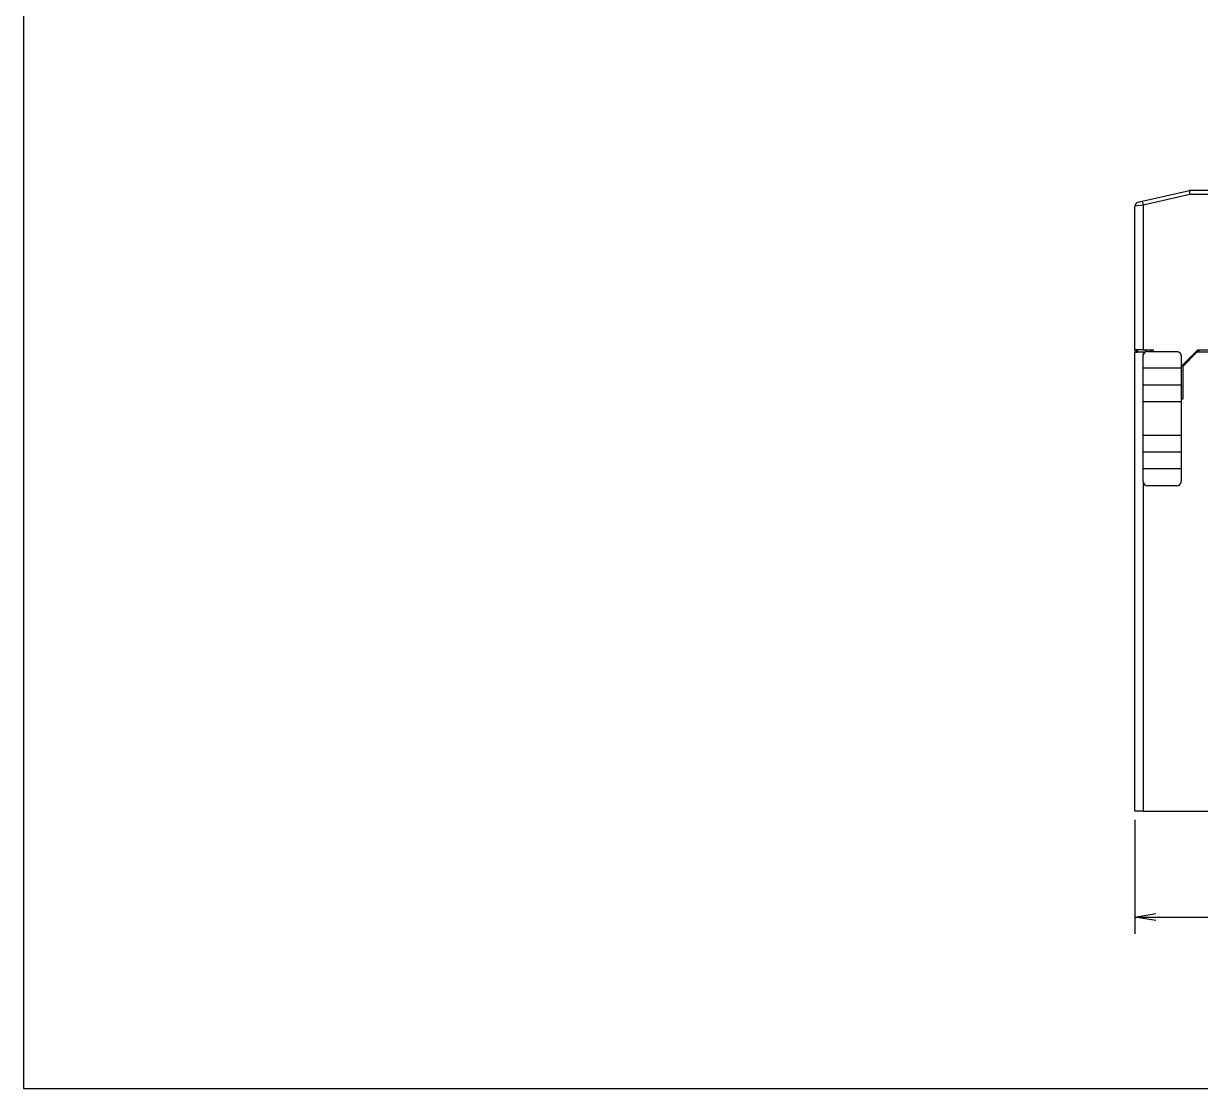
# Model space of a CAD drawing. Header units: millimetres. Extents: x -945625 to 316, y 6 to 533140.
# Drawn here: x -945625.3 to -945485.1, y 532277.5 to 532404.4 of the extents above; entities that cross this region are included whole.
import ezdxf

# ---------------------------------------------------------------- set-up
doc = ezdxf.new("R2010")
doc.units = ezdxf.units.MM
doc.header["$LTSCALE"] = 4

msp = doc.modelspace()

# ---------------------------------------------------------------- linework, layer by layer
at = {"ltscale": 0.5}
for p, q in [((-945625.31, 532574.48), (-945625.31, 532277.48)), ((-945625.31, 532277.48), (-945205.31, 532277.48))]:
    msp.add_line(p, q, dxfattribs=at)
at = {"color": 7, "linetype": 'Continuous'}
for p, q in [((-945492, 532383.21), (-945486.38, 532384.51)), ((-945486.33, 532384.01), (-945491.88, 532382.73)), ((-945463.18, 532384.51), (-945486.38, 532384.51)), ((-945455.38, 532384.01), (-945486.33, 532384.01)), ((-945491.88, 532382.73), (-945492.88, 532382.61)), ((-945492.88, 532365.51), (-945492.88, 532382.61)), ((-945492.5, 532383.1), (-945492, 532383.21)), ((-945492, 532383.21), (-945491.88, 532382.73)), ((-945491.88, 532382.73), (-945491.88, 532365.51)), ((-945492.88, 532365.51), (-945492.88, 532365.21)), ((-945491.88, 532365.51), (-945492.88, 532365.51)), ((-945492.68, 532365.51), (-945492.68, 532365.21)), ((-945492.58, 532365.51), (-945492.58, 532365.21)), ((-945491.88, 532365.51), (-945490.68, 532365.51)), ((-945491.58, 532365.27), (-945491.58, 532365.51)), ((-945490.88, 532365.31), (-945490.88, 532365.51)), ((-945490.68, 532365.51), (-945490.68, 532365.31)), ((-945487.38, 532363.51), (-945485.38, 532365.51)), ((-945485.48, 532365.21), (-945485.18, 532365.51)), ((-945485.38, 532365.51), (-945455.38, 532365.51)), ((-945492.88, 532365.21), (-945492.58, 532365.21)), ((-945492.88, 532310.51), (-945492.88, 532365.21)), ((-945491.88, 532365.21), (-945492.88, 532365.21)), ((-945491.88, 532365.21), (-945491.88, 532364.81)), ((-945491.68, 532365.21), (-945491.88, 532365.21)), ((-945491.88, 532363.31), (-945491.88, 532364.81)), ((-945491.38, 532365.31), (-945487.88, 532365.31)), ((-945487.38, 532364.81), (-945487.38, 532363.31)), ((-945485.48, 532365.21), (-945487.18, 532363.51)), ((-945352.38, 532365.21), (-945485.48, 532365.21)), ((-945491.88, 532361.31), (-945491.88, 532363.31)), ((-945487.38, 532363.31), (-945491.88, 532363.31)), ((-945487.38, 532363.31), (-945487.38, 532361.31)), ((-945487.18, 532363.51), (-945487.18, 532359.61)), ((-945487.38, 532361.31), (-945491.88, 532361.31)), ((-945491.88, 532359.31), (-945491.88, 532361.31)), ((-945487.38, 532361.31), (-945487.38, 532359.31)), ((-945487.38, 532359.31), (-945491.88, 532359.31)), ((-945491.88, 532355.31), (-945491.88, 532359.31)), ((-945487.18, 532359.61), (-945487.38, 532359.61)), ((-945487.38, 532359.31), (-945487.38, 532355.31)), ((-945487.38, 532355.31), (-945491.88, 532355.31)), ((-945491.88, 532353.31), (-945491.88, 532355.31)), ((-945487.38, 532355.31), (-945487.38, 532353.31)), ((-945487.38, 532353.31), (-945491.88, 532353.31)), ((-945491.88, 532351.31), (-945491.88, 532353.31)), ((-945487.38, 532353.31), (-945487.38, 532351.31)), ((-945491.88, 532349.81), (-945491.88, 532351.31)), ((-945487.38, 532351.31), (-945491.88, 532351.31)), ((-945487.38, 532351.31), (-945487.38, 532349.81)), ((-945491.88, 532349.81), (-945491.88, 532310.51)), ((-945487.88, 532349.31), (-945491.38, 532349.31)), ((-945491.88, 532310.51), (-945492.88, 532310.51)), ((-945492.88, 532309.51), (-945492.88, 532295.91)), ((-945491.88, 532310.51), (-945468.88, 532310.51)), ((-945492.88, 532297.91), (-945490.38, 532298.33)), ((-945492.88, 532297.91), (-945417.88, 532297.91)), ((-945490.38, 532297.5), (-945492.88, 532297.91)), ((-945492.88, 532297.91), (-945490.38, 532297.91))]:
    msp.add_line(p, q, dxfattribs=at)
for points in [[(-945486.38, 532384.51), (-945486.38, 532384.51), (-945486.39, 532384.5), (-945486.39, 532384.5), (-945486.39, 532384.5), (-945486.39, 532384.5), (-945486.39, 532384.49), (-945486.39, 532384.49), (-945486.39, 532384.49), (-945486.39, 532384.49), (-945486.39, 532384.48), (-945486.39, 532384.48), (-945486.39, 532384.48), (-945486.39, 532384.48), (-945486.39, 532384.47), (-945486.39, 532384.47), (-945486.39, 532384.47), (-945486.39, 532384.47), (-945486.39, 532384.46), (-945486.39, 532384.46), (-945486.39, 532384.46), (-945486.39, 532384.46), (-945486.39, 532384.45), (-945486.39, 532384.45), (-945486.39, 532384.45), (-945486.39, 532384.45), (-945486.39, 532384.44), (-945486.39, 532384.44), (-945486.39, 532384.44), (-945486.39, 532384.43), (-945486.39, 532384.43), (-945486.39, 532384.43), (-945486.39, 532384.43), (-945486.39, 532384.42), (-945486.39, 532384.42), (-945486.39, 532384.42), (-945486.39, 532384.41), (-945486.39, 532384.41), (-945486.39, 532384.41), (-945486.39, 532384.41), (-945486.39, 532384.41), (-945486.39, 532384.4), (-945486.39, 532384.4), (-945486.38, 532384.4), (-945486.38, 532384.39), (-945486.38, 532384.39), (-945486.38, 532384.39), (-945486.38, 532384.39), (-945486.38, 532384.38), (-945486.38, 532384.38), (-945486.38, 532384.38), (-945486.38, 532384.37), (-945486.38, 532384.37), (-945486.38, 532384.37), (-945486.38, 532384.36), (-945486.38, 532384.36), (-945486.38, 532384.36), (-945486.38, 532384.36), (-945486.38, 532384.35), (-945486.38, 532384.35), (-945486.38, 532384.35), (-945486.38, 532384.34), (-945486.38, 532384.34), (-945486.38, 532384.34), (-945486.38, 532384.33), (-945486.38, 532384.33), (-945486.37, 532384.33), (-945486.37, 532384.33), (-945486.37, 532384.32), (-945486.37, 532384.32), (-945486.37, 532384.32), (-945486.37, 532384.31), (-945486.37, 532384.31), (-945486.37, 532384.31), (-945486.37, 532384.3), (-945486.37, 532384.3), (-945486.37, 532384.3), (-945486.37, 532384.29), (-945486.37, 532384.29), (-945486.37, 532384.29), (-945486.37, 532384.28), (-945486.37, 532384.28), (-945486.37, 532384.28), (-945486.37, 532384.27), (-945486.37, 532384.27), (-945486.37, 532384.27), (-945486.36, 532384.26), (-945486.36, 532384.26), (-945486.36, 532384.26), (-945486.36, 532384.25), (-945486.36, 532384.25), (-945486.36, 532384.24), (-945486.36, 532384.24), (-945486.36, 532384.24), (-945486.36, 532384.23), (-945486.36, 532384.23), (-945486.36, 532384.23), (-945486.36, 532384.22), (-945486.36, 532384.22), (-945486.36, 532384.22), (-945486.36, 532384.21), (-945486.36, 532384.21), (-945486.36, 532384.2), (-945486.36, 532384.2), (-945486.36, 532384.2), (-945486.36, 532384.19), (-945486.35, 532384.19), (-945486.35, 532384.18), (-945486.35, 532384.18), (-945486.35, 532384.18), (-945486.35, 532384.17), (-945486.35, 532384.17), (-945486.35, 532384.17), (-945486.35, 532384.16), (-945486.35, 532384.16), (-945486.35, 532384.15), (-945486.35, 532384.15), (-945486.35, 532384.15), (-945486.35, 532384.14), (-945486.35, 532384.14), (-945486.35, 532384.13), (-945486.35, 532384.13), (-945486.35, 532384.13), (-945486.35, 532384.12), (-945486.35, 532384.12), (-945486.34, 532384.11), (-945486.34, 532384.11), (-945486.34, 532384.11), (-945486.34, 532384.1), (-945486.34, 532384.1), (-945486.34, 532384.09), (-945486.34, 532384.09), (-945486.34, 532384.09), (-945486.34, 532384.08), (-945486.34, 532384.08), (-945486.34, 532384.07), (-945486.34, 532384.07), (-945486.34, 532384.07), (-945486.34, 532384.06), (-945486.34, 532384.06), (-945486.34, 532384.05), (-945486.33, 532384.05), (-945486.33, 532384.05), (-945486.33, 532384.04), (-945486.33, 532384.04), (-945486.33, 532384.03), (-945486.33, 532384.03), (-945486.33, 532384.03), (-945486.33, 532384.02), (-945486.33, 532384.02), (-945486.33, 532384.01), (-945486.33, 532384.01)], [(-945487.88, 532365.31), (-945487.88, 532365.31), (-945487.88, 532365.31), (-945487.87, 532365.31), (-945487.87, 532365.31), (-945487.86, 532365.31), (-945487.86, 532365.31), (-945487.85, 532365.31), (-945487.85, 532365.31), (-945487.85, 532365.31), (-945487.84, 532365.31), (-945487.84, 532365.31), (-945487.83, 532365.31), (-945487.83, 532365.31), (-945487.83, 532365.31), (-945487.82, 532365.3), (-945487.82, 532365.3), (-945487.81, 532365.3), (-945487.81, 532365.3), (-945487.8, 532365.3), (-945487.8, 532365.3), (-945487.8, 532365.3), (-945487.79, 532365.3), (-945487.79, 532365.3), (-945487.78, 532365.3), (-945487.78, 532365.3), (-945487.78, 532365.3), (-945487.77, 532365.3), (-945487.77, 532365.3), (-945487.76, 532365.29), (-945487.76, 532365.29), (-945487.76, 532365.29), (-945487.75, 532365.29), (-945487.75, 532365.29), (-945487.74, 532365.29), (-945487.74, 532365.29), (-945487.74, 532365.29), (-945487.73, 532365.29), (-945487.73, 532365.28), (-945487.72, 532365.28), (-945487.72, 532365.28), (-945487.72, 532365.28), (-945487.71, 532365.28), (-945487.71, 532365.28), (-945487.71, 532365.28), (-945487.7, 532365.27), (-945487.7, 532365.27), (-945487.69, 532365.27), (-945487.69, 532365.27), (-945487.69, 532365.27), (-945487.68, 532365.27), (-945487.68, 532365.26), (-945487.68, 532365.26), (-945487.67, 532365.26), (-945487.67, 532365.26), (-945487.66, 532365.26), (-945487.66, 532365.26), (-945487.66, 532365.25), (-945487.65, 532365.25), (-945487.65, 532365.25), (-945487.65, 532365.25), (-945487.64, 532365.25), (-945487.64, 532365.24), (-945487.64, 532365.24), (-945487.63, 532365.24), (-945487.63, 532365.24), (-945487.62, 532365.24), (-945487.62, 532365.23), (-945487.62, 532365.23), (-945487.61, 532365.23), (-945487.61, 532365.23), (-945487.61, 532365.23), (-945487.6, 532365.22), (-945487.6, 532365.22), (-945487.6, 532365.22), (-945487.59, 532365.22), (-945487.59, 532365.21), (-945487.59, 532365.21), (-945487.58, 532365.21), (-945487.58, 532365.21), (-945487.58, 532365.2), (-945487.57, 532365.2), (-945487.57, 532365.2), (-945487.57, 532365.2), (-945487.56, 532365.19), (-945487.56, 532365.19), (-945487.56, 532365.19), (-945487.56, 532365.19), (-945487.55, 532365.18), (-945487.55, 532365.18), (-945487.55, 532365.18), (-945487.54, 532365.17), (-945487.54, 532365.17), (-945487.54, 532365.17), (-945487.53, 532365.17), (-945487.53, 532365.16), (-945487.53, 532365.16), (-945487.53, 532365.16), (-945487.52, 532365.15), (-945487.52, 532365.15), (-945487.52, 532365.15), (-945487.51, 532365.14), (-945487.51, 532365.14), (-945487.51, 532365.14), (-945487.51, 532365.14), (-945487.5, 532365.13), (-945487.5, 532365.13), (-945487.5, 532365.13), (-945487.5, 532365.12), (-945487.49, 532365.12), (-945487.49, 532365.12), (-945487.49, 532365.11), (-945487.48, 532365.11), (-945487.48, 532365.11), (-945487.48, 532365.1), (-945487.48, 532365.1), (-945487.48, 532365.1), (-945487.47, 532365.09), (-945487.47, 532365.09), (-945487.47, 532365.09), (-945487.47, 532365.08), (-945487.46, 532365.08), (-945487.46, 532365.08), (-945487.46, 532365.07), (-945487.46, 532365.07), (-945487.46, 532365.07), (-945487.45, 532365.06), (-945487.45, 532365.06), (-945487.45, 532365.05), (-945487.45, 532365.05), (-945487.44, 532365.05), (-945487.44, 532365.04), (-945487.44, 532365.04), (-945487.44, 532365.04), (-945487.44, 532365.03), (-945487.44, 532365.03), (-945487.43, 532365.03), (-945487.43, 532365.02), (-945487.43, 532365.02), (-945487.43, 532365.01), (-945487.43, 532365.01), (-945487.43, 532365.01), (-945487.42, 532365), (-945487.42, 532365), (-945487.42, 532365), (-945487.42, 532364.99), (-945487.42, 532364.99), (-945487.42, 532364.98), (-945487.41, 532364.98), (-945487.41, 532364.98), (-945487.41, 532364.97), (-945487.41, 532364.97), (-945487.41, 532364.97), (-945487.41, 532364.96), (-945487.41, 532364.96), (-945487.41, 532364.95), (-945487.4, 532364.95), (-945487.4, 532364.95), (-945487.4, 532364.94), (-945487.4, 532364.94), (-945487.4, 532364.93), (-945487.4, 532364.93), (-945487.4, 532364.93), (-945487.4, 532364.92), (-945487.4, 532364.92), (-945487.4, 532364.91), (-945487.39, 532364.91), (-945487.39, 532364.91), (-945487.39, 532364.9), (-945487.39, 532364.9), (-945487.39, 532364.89), (-945487.39, 532364.89), (-945487.39, 532364.89), (-945487.39, 532364.88), (-945487.39, 532364.88), (-945487.39, 532364.87), (-945487.39, 532364.87), (-945487.39, 532364.87), (-945487.39, 532364.86), (-945487.39, 532364.86), (-945487.39, 532364.85), (-945487.39, 532364.85), (-945487.39, 532364.85), (-945487.39, 532364.84), (-945487.39, 532364.84), (-945487.39, 532364.83), (-945487.38, 532364.83), (-945487.38, 532364.83), (-945487.38, 532364.82), (-945487.38, 532364.82), (-945487.38, 532364.81), (-945487.38, 532364.81)]]:
    msp.add_lwpolyline(points, dxfattribs=at)
for centre, start, end in [((-945492.38, 532382.61), 102.9946, 180), ((-945491.38, 532364.81), 90, 180), ((-945491.38, 532349.81), 180, 270), ((-945487.88, 532349.81), 270, 0)]:
    msp.add_arc(centre, 0.5, start, end, dxfattribs=at)

doc.saveas('drawing.dxf')
